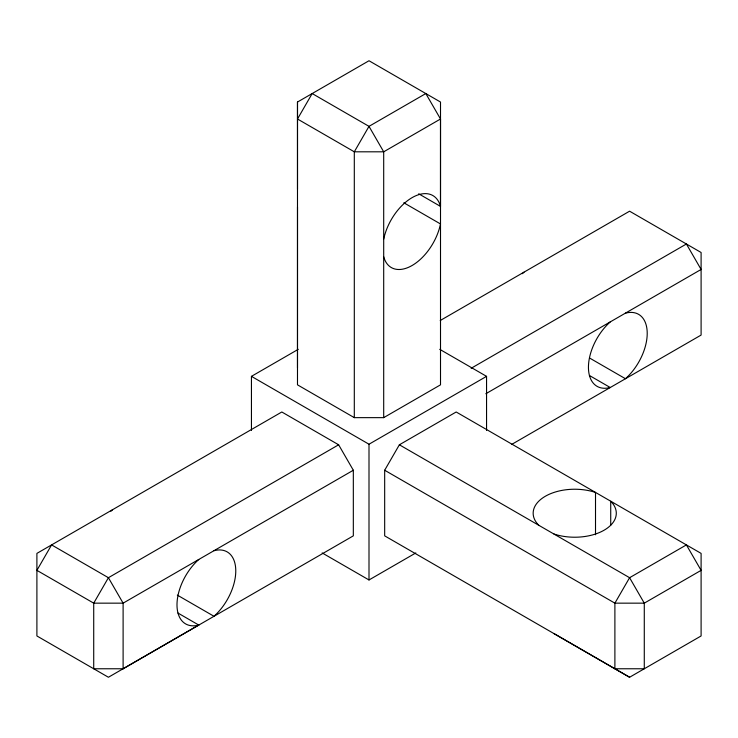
<?xml version="1.0" encoding="UTF-8"?>
<svg xmlns="http://www.w3.org/2000/svg" width="738" height="738" viewBox="0 0 738 738"><rect width="100%" height="100%" fill="white"/><g stroke="black" fill="none" stroke-linecap="round" stroke-linejoin="round"><path stroke-width="1.11" d="M297.488 367.875L297.506 206.963M383.695 417.643L383.695 151.807L369 126.355L312.183 93.551L297.488 119.002L354.305 151.807L383.695 151.807L440.512 119.002L425.817 93.551L369 126.355L354.305 151.807L354.305 417.643L383.695 417.643L440.512 384.839L440.512 102.038L369 60.747L297.488 102.038L297.488 384.839L354.305 417.643M383.714 239.167A41.559 23.994 -60 0 1 412.108 197.627A41.559 23.994 -60 0 1 440.494 206.391L440.512 119.002M384.673 470.244L399.369 444.793L456.185 411.988L701.1 553.389L701.1 635.962L629.588 677.253L384.673 535.853L384.673 470.244L614.892 603.158L644.283 603.158L701.1 570.354L686.405 544.902L629.588 577.706L614.892 603.158L614.892 668.766L644.283 668.766L644.283 603.158L629.588 577.706L399.369 444.793M251.446 430.42L251.446 376.352L298.263 349.323M440.226 320.523L629.588 211.197L701.1 252.488L701.1 335.07L511.692 444.414M338.631 444.793L281.815 411.988L36.9 553.389L36.9 635.962L108.412 677.253L353.327 535.853L353.327 470.244L338.631 444.793L108.412 577.706L93.717 603.158L93.717 668.766L123.108 668.766L198.771 625.058A41.559 23.994 -60 0 1 176.991 604.856A41.559 23.994 -60 0 1 198.771 559.496M471.139 368.29L686.405 244.001L701.1 269.453L485.816 393.751M251.446 376.352L369 444.221L486.554 376.352L486.554 430.42M123.108 668.766L123.108 603.158L108.412 577.706L51.595 544.902L36.9 570.354L93.717 603.158L123.108 603.158L353.327 470.244M322.174 552.937L369 579.967L415.826 552.937M418.695 193.799L440.494 206.391M403.824 202.784L440.494 223.955A41.559 23.994 -60 0 1 412.108 265.495A41.559 23.994 -60 0 1 383.714 256.732M589.763 358.133L625.437 378.723A41.559 23.994 -60 0 0 647.217 333.373A41.559 23.994 -60 0 0 625.437 313.17M589.413 375.494L610.225 387.505A41.559 23.994 -60 0 1 588.444 367.303A41.559 23.994 -60 0 1 610.225 321.952M439.737 349.323L486.554 376.352M553.943 633.555L629.588 677.253M177.323 595.105L213.983 616.276A41.559 23.994 -60 0 0 235.773 570.917A41.559 23.994 -60 0 0 213.983 550.714M177.959 613.047L198.771 625.058M297.488 102.038L297.506 189.389M610.723 525.262L610.723 501.231A41.559 23.994 0 0 1 604.118 530.198A41.559 23.994 0 0 1 553.943 534.008M595.511 534.782L595.511 492.449A41.559 23.994 0 0 0 545.336 496.259A41.559 23.994 0 0 0 538.731 525.225M369 444.221L369 579.967M522.384 273.678A41.559 23.994 -60 0 1 524.017 272.174M110.931 511.231A41.559 23.994 -60 0 1 112.563 509.727"/></g></svg>
